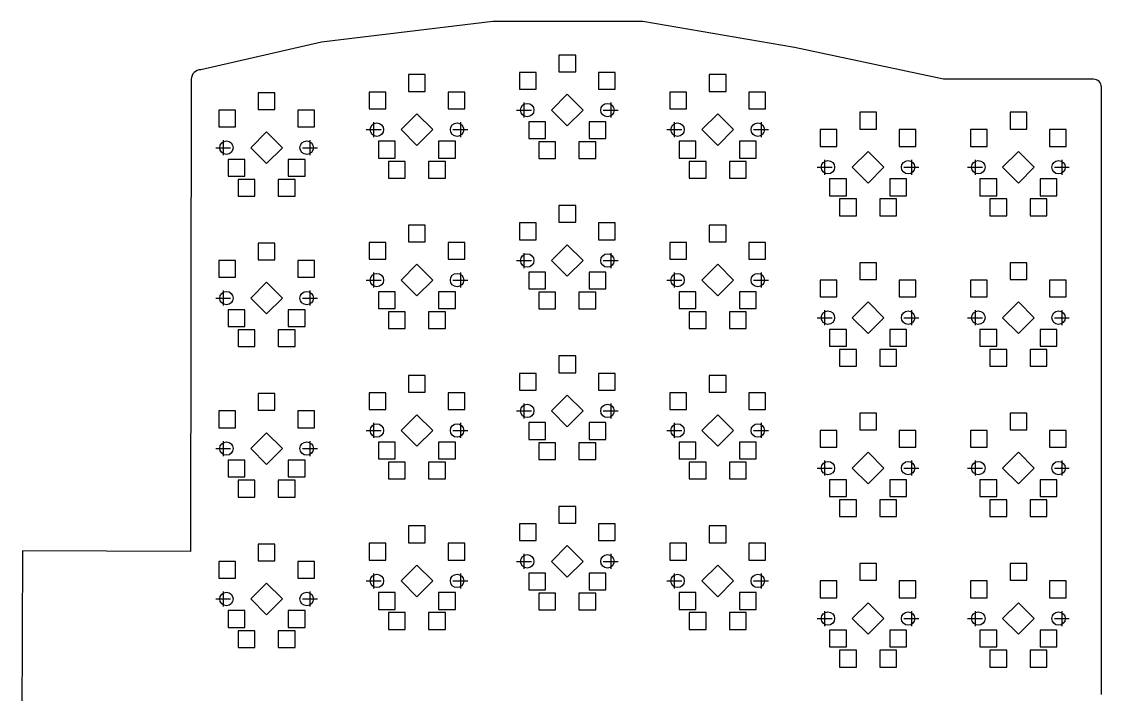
# Model space of a CAD drawing. Extents: x 80 to 219, y -169 to -27.
# Drawn here: x 82.5 to 219.3, y -111.8 to -26.6 of the extents above; entities that cross this region are included whole.
import ezdxf

# ---------------------------------------------------------------- set-up
doc = ezdxf.new("R2010")
doc.units = 0
doc.layers.add('BLACK', color=7, linetype='CONTINUOUS')

msp = doc.modelspace()

# ---------------------------------------------------------------- linework, layer by layer
at = {"layer": 'BLACK', "linetype": 'CONTINUOUS'}
for p, q in [((142.1822, -26.6361), (120.4822, -29.2361)), ((161.1822, -26.6361), (142.1822, -26.6361)), ((180.3822, -29.9361), (161.1822, -26.6361)), ((120.4822, -29.2361), (105.1822, -32.7361)), ((199.2822, -33.9361), (180.3822, -29.9361)), ((152.67957, -30.87943), (150.55823, -30.87943)), ((150.55823, -30.87943), (150.55823, -33.00077)), ((152.67957, -33.00077), (152.67957, -30.87943)), ((103.9822, -33.9361), (103.8822, -93.7361)), ((133.62977, -33.35543), (131.50843, -33.35543)), ((131.50843, -33.35543), (131.50843, -35.47677)), ((133.62977, -35.47677), (133.62977, -33.35543)), ((147.67957, -33.07943), (145.55823, -33.07943)), ((145.55823, -33.07943), (145.55823, -35.20077)), ((147.67957, -35.20077), (147.67957, -33.07943)), ((150.55823, -33.00077), (152.67957, -33.00077)), ((157.67957, -33.07943), (155.55823, -33.07943)), ((155.55823, -33.07943), (155.55823, -35.20077)), ((157.67957, -35.20077), (157.67957, -33.07943)), ((171.72957, -33.35543), (169.60823, -33.35543)), ((169.60823, -33.35543), (169.60823, -35.47677)), ((171.72957, -35.47677), (171.72957, -33.35543)), ((218.2822, -33.9361), (199.2822, -33.9361)), ((128.62977, -35.55543), (126.50843, -35.55543)), ((126.50843, -35.55543), (126.50843, -37.67677)), ((128.62977, -37.67677), (128.62977, -35.55543)), ((131.50843, -35.47677), (133.62977, -35.47677)), ((138.62977, -35.55543), (136.50843, -35.55543)), ((136.50843, -35.55543), (136.50843, -37.67677)), ((138.62977, -37.67677), (138.62977, -35.55543)), ((145.55823, -35.20077), (147.67957, -35.20077)), ((155.55823, -35.20077), (157.67957, -35.20077)), ((166.72957, -35.55543), (164.60823, -35.55543)), ((164.60823, -35.55543), (164.60823, -37.67677)), ((166.72957, -37.67677), (166.72957, -35.55543)), ((169.60823, -35.47677), (171.72957, -35.47677)), ((176.72957, -35.55543), (174.60823, -35.55543)), ((174.60823, -35.55543), (174.60823, -37.67677)), ((176.72957, -37.67677), (176.72957, -35.55543)), ((219.282199, -111.8361), (219.2822, -34.9361)), ((114.57957, -35.64143), (112.45823, -35.64143)), ((112.45823, -35.64143), (112.45823, -37.76277)), ((114.57957, -37.76277), (114.57957, -35.64143)), ((146.1189, -36.8901), (146.1189, -38.7901)), ((151.6189, -35.8401), (149.6189, -37.8401)), ((153.6189, -37.8401), (151.6189, -35.8401)), ((157.1189, -36.8901), (157.1189, -38.7901)), ((109.57957, -37.84143), (107.45823, -37.84143)), ((107.45823, -37.84143), (107.45823, -39.96277)), ((109.57957, -39.96277), (109.57957, -37.84143)), ((112.45823, -37.76277), (114.57957, -37.76277)), ((119.57957, -37.84143), (117.45823, -37.84143)), ((117.45823, -37.84143), (117.45823, -39.96277)), ((119.57957, -39.96277), (119.57957, -37.84143)), ((126.50843, -37.67677), (128.62977, -37.67677)), ((136.50843, -37.67677), (138.62977, -37.67677)), ((145.1689, -37.8401), (147.0689, -37.8401)), ((149.6189, -37.8401), (151.6189, -39.8401)), ((151.6189, -39.8401), (153.6189, -37.8401)), ((156.1689, -37.8401), (158.0689, -37.8401)), ((164.60823, -37.67677), (166.72957, -37.67677)), ((174.60823, -37.67677), (176.72957, -37.67677)), ((190.77957, -38.11843), (188.65823, -38.11843)), ((188.65823, -38.11843), (188.65823, -40.23977)), ((190.77957, -40.23977), (190.77957, -38.11843)), ((209.82957, -38.11843), (207.70823, -38.11843)), ((207.70823, -38.11843), (207.70823, -40.23977)), ((209.82957, -40.23977), (209.82957, -38.11843)), ((127.0691, -39.3661), (127.0691, -41.2661)), ((132.5691, -38.3161), (130.5691, -40.3161)), ((134.5691, -40.3161), (132.5691, -38.3161)), ((138.0691, -39.3661), (138.0691, -41.2661)), ((148.86957, -39.31943), (146.74823, -39.31943)), ((146.74823, -39.31943), (146.74823, -41.44077)), ((148.86957, -41.44077), (148.86957, -39.31943)), ((156.48957, -39.31943), (154.36823, -39.31943)), ((154.36823, -39.31943), (154.36823, -41.44077)), ((156.48957, -41.44077), (156.48957, -39.31943)), ((165.1689, -39.3661), (165.1689, -41.2661)), ((170.6689, -38.3161), (168.6689, -40.3161)), ((172.6689, -40.3161), (170.6689, -38.3161)), ((176.1689, -39.3661), (176.1689, -41.2661)), ((107.45823, -39.96277), (109.57957, -39.96277)), ((113.5189, -40.6021), (111.5189, -42.6021)), ((115.5189, -42.6021), (113.5189, -40.6021)), ((117.45823, -39.96277), (119.57957, -39.96277)), ((126.1191, -40.3161), (128.0191, -40.3161)), ((130.5691, -40.3161), (132.5691, -42.3161)), ((132.5691, -42.3161), (134.5691, -40.3161)), ((137.1191, -40.3161), (139.0191, -40.3161)), ((164.2189, -40.3161), (166.1189, -40.3161)), ((168.6689, -40.3161), (170.6689, -42.3161)), ((170.6689, -42.3161), (172.6689, -40.3161)), ((175.2189, -40.3161), (177.1189, -40.3161)), ((185.77957, -40.31843), (183.65823, -40.31843)), ((183.65823, -40.31843), (183.65823, -42.43977)), ((185.77957, -42.43977), (185.77957, -40.31843)), ((188.65823, -40.23977), (190.77957, -40.23977)), ((195.77957, -40.31843), (193.65823, -40.31843)), ((193.65823, -40.31843), (193.65823, -42.43977)), ((195.77957, -42.43977), (195.77957, -40.31843)), ((204.82957, -40.31843), (202.70823, -40.31843)), ((202.70823, -40.31843), (202.70823, -42.43977)), ((204.82957, -42.43977), (204.82957, -40.31843)), ((207.70823, -40.23977), (209.82957, -40.23977)), ((214.82957, -40.31843), (212.70823, -40.31843)), ((212.70823, -40.31843), (212.70823, -42.43977)), ((214.82957, -42.43977), (214.82957, -40.31843)), ((108.0189, -41.6521), (108.0189, -43.5521)), ((119.0189, -41.6521), (119.0189, -43.5521)), ((129.81977, -41.79543), (127.69843, -41.79543)), ((127.69843, -41.79543), (127.69843, -43.91677)), ((129.81977, -43.91677), (129.81977, -41.79543)), ((137.43977, -41.79543), (135.31843, -41.79543)), ((135.31843, -41.79543), (135.31843, -43.91677)), ((137.43977, -43.91677), (137.43977, -41.79543)), ((146.74823, -41.44077), (148.86957, -41.44077)), ((150.13957, -41.85943), (148.01823, -41.85943)), ((148.01823, -41.85943), (148.01823, -43.98077)), ((150.13957, -43.98077), (150.13957, -41.85943)), ((155.21957, -41.85943), (153.09823, -41.85943)), ((153.09823, -41.85943), (153.09823, -43.98077)), ((154.36823, -41.44077), (156.48957, -41.44077)), ((155.21957, -43.98077), (155.21957, -41.85943)), ((167.91957, -41.79543), (165.79823, -41.79543)), ((165.79823, -41.79543), (165.79823, -43.91677)), ((167.91957, -43.91677), (167.91957, -41.79543)), ((175.53957, -41.79543), (173.41823, -41.79543)), ((173.41823, -41.79543), (173.41823, -43.91677)), ((175.53957, -43.91677), (175.53957, -41.79543)), ((107.0689, -42.6021), (108.9689, -42.6021)), ((111.5189, -42.6021), (113.5189, -44.6021)), ((113.5189, -44.6021), (115.5189, -42.6021)), ((118.0689, -42.6021), (119.9689, -42.6021)), ((183.65823, -42.43977), (185.77957, -42.43977)), ((189.7189, -43.0791), (187.7189, -45.0791)), ((191.7189, -45.0791), (189.7189, -43.0791)), ((193.65823, -42.43977), (195.77957, -42.43977)), ((202.70823, -42.43977), (204.82957, -42.43977)), ((208.7689, -43.0791), (206.7689, -45.0791)), ((210.7689, -45.0791), (208.7689, -43.0791)), ((212.70823, -42.43977), (214.82957, -42.43977)), ((110.76957, -44.08143), (108.64823, -44.08143)), ((108.64823, -44.08143), (108.64823, -46.20277)), ((110.76957, -46.20277), (110.76957, -44.08143)), ((118.38957, -44.08143), (116.26823, -44.08143)), ((116.26823, -44.08143), (116.26823, -46.20277)), ((118.38957, -46.20277), (118.38957, -44.08143)), ((127.69843, -43.91677), (129.81977, -43.91677)), ((131.08977, -44.33543), (128.96843, -44.33543)), ((128.96843, -44.33543), (128.96843, -46.45677)), ((131.08977, -46.45677), (131.08977, -44.33543)), ((136.16977, -44.33543), (134.04843, -44.33543)), ((134.04843, -44.33543), (134.04843, -46.45677)), ((135.31843, -43.91677), (137.43977, -43.91677)), ((136.16977, -46.45677), (136.16977, -44.33543)), ((148.01823, -43.98077), (150.13957, -43.98077)), ((153.09823, -43.98077), (155.21957, -43.98077)), ((165.79823, -43.91677), (167.91957, -43.91677)), ((169.18957, -44.33543), (167.06823, -44.33543)), ((167.06823, -44.33543), (167.06823, -46.45677)), ((169.18957, -46.45677), (169.18957, -44.33543)), ((174.26957, -44.33543), (172.14823, -44.33543)), ((172.14823, -44.33543), (172.14823, -46.45677)), ((173.41823, -43.91677), (175.53957, -43.91677)), ((174.26957, -46.45677), (174.26957, -44.33543)), ((183.2689, -45.0791), (185.1689, -45.0791)), ((184.2189, -44.1291), (184.2189, -46.0291)), ((187.7189, -45.0791), (189.7189, -47.0791)), ((189.7189, -47.0791), (191.7189, -45.0791)), ((194.2689, -45.0791), (196.1689, -45.0791)), ((195.2189, -44.1291), (195.2189, -46.0291)), ((202.3189, -45.0791), (204.2189, -45.0791)), ((203.2689, -44.1291), (203.2689, -46.0291)), ((206.7689, -45.0791), (208.7689, -47.0791)), ((208.7689, -47.0791), (210.7689, -45.0791)), ((213.3189, -45.0791), (215.2189, -45.0791)), ((214.2689, -44.1291), (214.2689, -46.0291)), ((108.64823, -46.20277), (110.76957, -46.20277)), ((116.26823, -46.20277), (118.38957, -46.20277)), ((128.96843, -46.45677), (131.08977, -46.45677)), ((134.04843, -46.45677), (136.16977, -46.45677)), ((167.06823, -46.45677), (169.18957, -46.45677)), ((172.14823, -46.45677), (174.26957, -46.45677)), ((112.03957, -46.62143), (109.91823, -46.62143)), ((109.91823, -46.62143), (109.91823, -48.74277)), ((112.03957, -48.74277), (112.03957, -46.62143)), ((117.11957, -46.62143), (114.99823, -46.62143)), ((114.99823, -46.62143), (114.99823, -48.74277)), ((117.11957, -48.74277), (117.11957, -46.62143)), ((186.96957, -46.55843), (184.84823, -46.55843)), ((184.84823, -46.55843), (184.84823, -48.67977)), ((186.96957, -48.67977), (186.96957, -46.55843)), ((194.58957, -46.55843), (192.46823, -46.55843)), ((192.46823, -46.55843), (192.46823, -48.67977)), ((194.58957, -48.67977), (194.58957, -46.55843)), ((206.01957, -46.55843), (203.89823, -46.55843)), ((203.89823, -46.55843), (203.89823, -48.67977)), ((206.01957, -48.67977), (206.01957, -46.55843)), ((213.63957, -46.55843), (211.51823, -46.55843)), ((211.51823, -46.55843), (211.51823, -48.67977)), ((213.63957, -48.67977), (213.63957, -46.55843)), ((109.91823, -48.74277), (112.03957, -48.74277)), ((114.99823, -48.74277), (117.11957, -48.74277)), ((184.84823, -48.67977), (186.96957, -48.67977)), ((188.23957, -49.09843), (186.11823, -49.09843)), ((186.11823, -49.09843), (186.11823, -51.21977)), ((188.23957, -51.21977), (188.23957, -49.09843)), ((193.31957, -49.09843), (191.19823, -49.09843)), ((191.19823, -49.09843), (191.19823, -51.21977)), ((192.46823, -48.67977), (194.58957, -48.67977)), ((193.31957, -51.21977), (193.31957, -49.09843)), ((203.89823, -48.67977), (206.01957, -48.67977)), ((207.28957, -49.09843), (205.16823, -49.09843)), ((205.16823, -49.09843), (205.16823, -51.21977)), ((207.28957, -51.21977), (207.28957, -49.09843)), ((212.36957, -49.09843), (210.24823, -49.09843)), ((210.24823, -49.09843), (210.24823, -51.21977)), ((211.51823, -48.67977), (213.63957, -48.67977)), ((212.36957, -51.21977), (212.36957, -49.09843)), ((152.67957, -49.92943), (150.55823, -49.92943)), ((150.55823, -49.92943), (150.55823, -52.05077)), ((152.67957, -52.05077), (152.67957, -49.92943)), ((186.11823, -51.21977), (188.23957, -51.21977)), ((191.19823, -51.21977), (193.31957, -51.21977)), ((205.16823, -51.21977), (207.28957, -51.21977)), ((210.24823, -51.21977), (212.36957, -51.21977)), ((133.62977, -52.40543), (131.50843, -52.40543)), ((131.50843, -52.40543), (131.50843, -54.52677)), ((133.62977, -54.52677), (133.62977, -52.40543)), ((147.67957, -52.12943), (145.55823, -52.12943)), ((145.55823, -52.12943), (145.55823, -54.25077)), ((147.67957, -54.25077), (147.67957, -52.12943)), ((150.55823, -52.05077), (152.67957, -52.05077)), ((157.67957, -52.12943), (155.55823, -52.12943)), ((155.55823, -52.12943), (155.55823, -54.25077)), ((157.67957, -54.25077), (157.67957, -52.12943)), ((171.72957, -52.40543), (169.60823, -52.40543)), ((169.60823, -52.40543), (169.60823, -54.52677)), ((171.72957, -54.52677), (171.72957, -52.40543)), ((114.57957, -54.69143), (112.45823, -54.69143)), ((112.45823, -54.69143), (112.45823, -56.81277)), ((114.57957, -56.81277), (114.57957, -54.69143)), ((128.62977, -54.60543), (126.50843, -54.60543)), ((126.50843, -54.60543), (126.50843, -56.72677)), ((128.62977, -56.72677), (128.62977, -54.60543)), ((131.50843, -54.52677), (133.62977, -54.52677)), ((138.62977, -54.60543), (136.50843, -54.60543)), ((136.50843, -54.60543), (136.50843, -56.72677)), ((138.62977, -56.72677), (138.62977, -54.60543)), ((145.55823, -54.25077), (147.67957, -54.25077)), ((155.55823, -54.25077), (157.67957, -54.25077)), ((166.72957, -54.60543), (164.60823, -54.60543)), ((164.60823, -54.60543), (164.60823, -56.72677)), ((166.72957, -56.72677), (166.72957, -54.60543)), ((169.60823, -54.52677), (171.72957, -54.52677)), ((176.72957, -54.60543), (174.60823, -54.60543)), ((174.60823, -54.60543), (174.60823, -56.72677)), ((176.72957, -56.72677), (176.72957, -54.60543)), ((146.1189, -55.9401), (146.1189, -57.8401)), ((151.6189, -54.8901), (149.6189, -56.8901)), ((153.6189, -56.8901), (151.6189, -54.8901)), ((157.1189, -55.9401), (157.1189, -57.8401)), ((109.57957, -56.89143), (107.45823, -56.89143)), ((107.45823, -56.89143), (107.45823, -59.01277)), ((109.57957, -59.01277), (109.57957, -56.89143)), ((112.45823, -56.81277), (114.57957, -56.81277)), ((119.57957, -56.89143), (117.45823, -56.89143)), ((117.45823, -56.89143), (117.45823, -59.01277)), ((119.57957, -59.01277), (119.57957, -56.89143)), ((126.50843, -56.72677), (128.62977, -56.72677)), ((132.5691, -57.3661), (130.5691, -59.3661)), ((134.5691, -59.3661), (132.5691, -57.3661)), ((136.50843, -56.72677), (138.62977, -56.72677)), ((145.1689, -56.8901), (147.0689, -56.8901)), ((149.6189, -56.8901), (151.6189, -58.8901)), ((151.6189, -58.8901), (153.6189, -56.8901)), ((156.1689, -56.8901), (158.0689, -56.8901)), ((164.60823, -56.72677), (166.72957, -56.72677)), ((170.6689, -57.3661), (168.6689, -59.3661)), ((172.6689, -59.3661), (170.6689, -57.3661)), ((174.60823, -56.72677), (176.72957, -56.72677)), ((190.77957, -57.16843), (188.65823, -57.16843)), ((188.65823, -57.16843), (188.65823, -59.28977)), ((190.77957, -59.28977), (190.77957, -57.16843)), ((209.82957, -57.16843), (207.70823, -57.16843)), ((207.70823, -57.16843), (207.70823, -59.28977)), ((209.82957, -59.28977), (209.82957, -57.16843)), ((127.0691, -58.4161), (127.0691, -60.3161)), ((138.0691, -58.4161), (138.0691, -60.3161)), ((148.86957, -58.36943), (146.74823, -58.36943)), ((146.74823, -58.36943), (146.74823, -60.49077)), ((148.86957, -60.49077), (148.86957, -58.36943)), ((156.48957, -58.36943), (154.36823, -58.36943)), ((154.36823, -58.36943), (154.36823, -60.49077)), ((156.48957, -60.49077), (156.48957, -58.36943)), ((165.1689, -58.4161), (165.1689, -60.3161)), ((176.1689, -58.4161), (176.1689, -60.3161)), ((107.45823, -59.01277), (109.57957, -59.01277)), ((113.5189, -59.6521), (111.5189, -61.6521)), ((115.5189, -61.6521), (113.5189, -59.6521)), ((117.45823, -59.01277), (119.57957, -59.01277)), ((126.1191, -59.3661), (128.0191, -59.3661)), ((130.5691, -59.3661), (132.5691, -61.3661)), ((132.5691, -61.3661), (134.5691, -59.3661)), ((137.1191, -59.3661), (139.0191, -59.3661)), ((164.2189, -59.3661), (166.1189, -59.3661)), ((168.6689, -59.3661), (170.6689, -61.3661)), ((170.6689, -61.3661), (172.6689, -59.3661)), ((175.2189, -59.3661), (177.1189, -59.3661)), ((185.77957, -59.36843), (183.65823, -59.36843)), ((183.65823, -59.36843), (183.65823, -61.48977)), ((185.77957, -61.48977), (185.77957, -59.36843)), ((188.65823, -59.28977), (190.77957, -59.28977)), ((195.77957, -59.36843), (193.65823, -59.36843)), ((193.65823, -59.36843), (193.65823, -61.48977)), ((195.77957, -61.48977), (195.77957, -59.36843)), ((204.82957, -59.36843), (202.70823, -59.36843)), ((202.70823, -59.36843), (202.70823, -61.48977)), ((204.82957, -61.48977), (204.82957, -59.36843)), ((207.70823, -59.28977), (209.82957, -59.28977)), ((214.82957, -59.36843), (212.70823, -59.36843)), ((212.70823, -59.36843), (212.70823, -61.48977)), ((214.82957, -61.48977), (214.82957, -59.36843)), ((108.0189, -60.7021), (108.0189, -62.6021)), ((119.0189, -60.7021), (119.0189, -62.6021)), ((129.81977, -60.84543), (127.69843, -60.84543)), ((127.69843, -60.84543), (127.69843, -62.96677)), ((129.81977, -62.96677), (129.81977, -60.84543)), ((137.43977, -60.84543), (135.31843, -60.84543)), ((135.31843, -60.84543), (135.31843, -62.96677)), ((137.43977, -62.96677), (137.43977, -60.84543)), ((146.74823, -60.49077), (148.86957, -60.49077)), ((150.13957, -60.90943), (148.01823, -60.90943)), ((148.01823, -60.90943), (148.01823, -63.03077)), ((150.13957, -63.03077), (150.13957, -60.90943)), ((155.21957, -60.90943), (153.09823, -60.90943)), ((153.09823, -60.90943), (153.09823, -63.03077)), ((154.36823, -60.49077), (156.48957, -60.49077)), ((155.21957, -63.03077), (155.21957, -60.90943)), ((167.91957, -60.84543), (165.79823, -60.84543)), ((165.79823, -60.84543), (165.79823, -62.96677)), ((167.91957, -62.96677), (167.91957, -60.84543)), ((175.53957, -60.84543), (173.41823, -60.84543)), ((173.41823, -60.84543), (173.41823, -62.96677)), ((175.53957, -62.96677), (175.53957, -60.84543)), ((183.65823, -61.48977), (185.77957, -61.48977)), ((193.65823, -61.48977), (195.77957, -61.48977)), ((202.70823, -61.48977), (204.82957, -61.48977)), ((212.70823, -61.48977), (214.82957, -61.48977)), ((107.0689, -61.6521), (108.9689, -61.6521)), ((111.5189, -61.6521), (113.5189, -63.6521)), ((113.5189, -63.6521), (115.5189, -61.6521)), ((118.0689, -61.6521), (119.9689, -61.6521)), ((189.7189, -62.1291), (187.7189, -64.1291)), ((191.7189, -64.1291), (189.7189, -62.1291)), ((208.7689, -62.1291), (206.7689, -64.1291)), ((210.7689, -64.1291), (208.7689, -62.1291)), ((110.76957, -63.13143), (108.64823, -63.13143)), ((108.64823, -63.13143), (108.64823, -65.25277)), ((110.76957, -65.25277), (110.76957, -63.13143)), ((118.38957, -63.13143), (116.26823, -63.13143)), ((116.26823, -63.13143), (116.26823, -65.25277)), ((118.38957, -65.25277), (118.38957, -63.13143)), ((127.69843, -62.96677), (129.81977, -62.96677)), ((131.08977, -63.38543), (128.96843, -63.38543)), ((128.96843, -63.38543), (128.96843, -65.50677)), ((131.08977, -65.50677), (131.08977, -63.38543)), ((136.16977, -63.38543), (134.04843, -63.38543)), ((134.04843, -63.38543), (134.04843, -65.50677)), ((135.31843, -62.96677), (137.43977, -62.96677)), ((136.16977, -65.50677), (136.16977, -63.38543)), ((148.01823, -63.03077), (150.13957, -63.03077)), ((153.09823, -63.03077), (155.21957, -63.03077)), ((165.79823, -62.96677), (167.91957, -62.96677)), ((169.18957, -63.38543), (167.06823, -63.38543)), ((167.06823, -63.38543), (167.06823, -65.50677)), ((169.18957, -65.50677), (169.18957, -63.38543)), ((174.26957, -63.38543), (172.14823, -63.38543)), ((172.14823, -63.38543), (172.14823, -65.50677)), ((173.41823, -62.96677), (175.53957, -62.96677)), ((174.26957, -65.50677), (174.26957, -63.38543)), ((183.2689, -64.1291), (185.1689, -64.1291)), ((184.2189, -63.1791), (184.2189, -65.0791)), ((187.7189, -64.1291), (189.7189, -66.1291)), ((189.7189, -66.1291), (191.7189, -64.1291)), ((194.2689, -64.1291), (196.1689, -64.1291)), ((195.2189, -63.1791), (195.2189, -65.0791)), ((202.3189, -64.1291), (204.2189, -64.1291)), ((203.2689, -63.1791), (203.2689, -65.0791)), ((206.7689, -64.1291), (208.7689, -66.1291)), ((208.7689, -66.1291), (210.7689, -64.1291)), ((213.3189, -64.1291), (215.2189, -64.1291)), ((214.2689, -63.1791), (214.2689, -65.0791)), ((108.64823, -65.25277), (110.76957, -65.25277)), ((116.26823, -65.25277), (118.38957, -65.25277)), ((128.96843, -65.50677), (131.08977, -65.50677)), ((134.04843, -65.50677), (136.16977, -65.50677)), ((167.06823, -65.50677), (169.18957, -65.50677)), ((172.14823, -65.50677), (174.26957, -65.50677)), ((186.96957, -65.60843), (184.84823, -65.60843)), ((184.84823, -65.60843), (184.84823, -67.72977)), ((186.96957, -67.72977), (186.96957, -65.60843)), ((194.58957, -65.60843), (192.46823, -65.60843)), ((192.46823, -65.60843), (192.46823, -67.72977)), ((194.58957, -67.72977), (194.58957, -65.60843)), ((206.01957, -65.60843), (203.89823, -65.60843)), ((203.89823, -65.60843), (203.89823, -67.72977)), ((206.01957, -67.72977), (206.01957, -65.60843)), ((213.63957, -65.60843), (211.51823, -65.60843)), ((211.51823, -65.60843), (211.51823, -67.72977)), ((213.63957, -67.72977), (213.63957, -65.60843)), ((112.03957, -65.67143), (109.91823, -65.67143)), ((109.91823, -65.67143), (109.91823, -67.79277)), ((112.03957, -67.79277), (112.03957, -65.67143)), ((117.11957, -65.67143), (114.99823, -65.67143)), ((114.99823, -65.67143), (114.99823, -67.79277)), ((117.11957, -67.79277), (117.11957, -65.67143)), ((109.91823, -67.79277), (112.03957, -67.79277)), ((114.99823, -67.79277), (117.11957, -67.79277)), ((184.84823, -67.72977), (186.96957, -67.72977)), ((188.23957, -68.14843), (186.11823, -68.14843)), ((186.11823, -68.14843), (186.11823, -70.26977)), ((188.23957, -70.26977), (188.23957, -68.14843)), ((193.31957, -68.14843), (191.19823, -68.14843)), ((191.19823, -68.14843), (191.19823, -70.26977)), ((192.46823, -67.72977), (194.58957, -67.72977)), ((193.31957, -70.26977), (193.31957, -68.14843)), ((203.89823, -67.72977), (206.01957, -67.72977)), ((207.28957, -68.14843), (205.16823, -68.14843)), ((205.16823, -68.14843), (205.16823, -70.26977)), ((207.28957, -70.26977), (207.28957, -68.14843)), ((212.36957, -68.14843), (210.24823, -68.14843)), ((210.24823, -68.14843), (210.24823, -70.26977)), ((211.51823, -67.72977), (213.63957, -67.72977)), ((212.36957, -70.26977), (212.36957, -68.14843)), ((152.67957, -68.97943), (150.55823, -68.97943)), ((150.55823, -68.97943), (150.55823, -71.10077)), ((152.67957, -71.10077), (152.67957, -68.97943)), ((150.55823, -71.10077), (152.67957, -71.10077)), ((186.11823, -70.26977), (188.23957, -70.26977)), ((191.19823, -70.26977), (193.31957, -70.26977)), ((205.16823, -70.26977), (207.28957, -70.26977)), ((210.24823, -70.26977), (212.36957, -70.26977)), ((133.62977, -71.45543), (131.50843, -71.45543)), ((131.50843, -71.45543), (131.50843, -73.57677)), ((133.62977, -73.57677), (133.62977, -71.45543)), ((147.67957, -71.17943), (145.55823, -71.17943)), ((145.55823, -71.17943), (145.55823, -73.30077)), ((147.67957, -73.30077), (147.67957, -71.17943)), ((157.67957, -71.17943), (155.55823, -71.17943)), ((155.55823, -71.17943), (155.55823, -73.30077)), ((157.67957, -73.30077), (157.67957, -71.17943)), ((171.72957, -71.45543), (169.60823, -71.45543)), ((169.60823, -71.45543), (169.60823, -73.57677)), ((171.72957, -73.57677), (171.72957, -71.45543)), ((114.57957, -73.74143), (112.45823, -73.74143)), ((112.45823, -73.74143), (112.45823, -75.86277)), ((114.57957, -75.86277), (114.57957, -73.74143)), ((128.62977, -73.65543), (126.50843, -73.65543)), ((126.50843, -73.65543), (126.50843, -75.77677)), ((128.62977, -75.77677), (128.62977, -73.65543)), ((131.50843, -73.57677), (133.62977, -73.57677)), ((138.62977, -73.65543), (136.50843, -73.65543)), ((136.50843, -73.65543), (136.50843, -75.77677)), ((138.62977, -75.77677), (138.62977, -73.65543)), ((145.55823, -73.30077), (147.67957, -73.30077)), ((155.55823, -73.30077), (157.67957, -73.30077)), ((166.72957, -73.65543), (164.60823, -73.65543)), ((164.60823, -73.65543), (164.60823, -75.77677)), ((166.72957, -75.77677), (166.72957, -73.65543)), ((169.60823, -73.57677), (171.72957, -73.57677)), ((176.72957, -73.65543), (174.60823, -73.65543)), ((174.60823, -73.65543), (174.60823, -75.77677)), ((176.72957, -75.77677), (176.72957, -73.65543)), ((146.1189, -74.9901), (146.1189, -76.8901)), ((151.6189, -73.9401), (149.6189, -75.9401)), ((153.6189, -75.9401), (151.6189, -73.9401)), ((157.1189, -74.9901), (157.1189, -76.8901)), ((109.57957, -75.94143), (107.45823, -75.94143)), ((107.45823, -75.94143), (107.45823, -78.06277)), ((109.57957, -78.06277), (109.57957, -75.94143)), ((112.45823, -75.86277), (114.57957, -75.86277)), ((119.57957, -75.94143), (117.45823, -75.94143)), ((117.45823, -75.94143), (117.45823, -78.06277)), ((119.57957, -78.06277), (119.57957, -75.94143)), ((126.50843, -75.77677), (128.62977, -75.77677)), ((132.5691, -76.4161), (130.5691, -78.4161)), ((134.5691, -78.4161), (132.5691, -76.4161)), ((136.50843, -75.77677), (138.62977, -75.77677)), ((145.1689, -75.9401), (147.0689, -75.9401)), ((149.6189, -75.9401), (151.6189, -77.9401)), ((151.6189, -77.9401), (153.6189, -75.9401)), ((156.1689, -75.9401), (158.0689, -75.9401)), ((164.60823, -75.77677), (166.72957, -75.77677)), ((170.6689, -76.4161), (168.6689, -78.4161)), ((172.6689, -78.4161), (170.6689, -76.4161)), ((174.60823, -75.77677), (176.72957, -75.77677)), ((190.77957, -76.21843), (188.65823, -76.21843)), ((188.65823, -76.21843), (188.65823, -78.33977)), ((190.77957, -78.33977), (190.77957, -76.21843)), ((209.82957, -76.21843), (207.70823, -76.21843)), ((207.70823, -76.21843), (207.70823, -78.33977)), ((209.82957, -78.33977), (209.82957, -76.21843)), ((127.0691, -77.4661), (127.0691, -79.3661)), ((138.0691, -77.4661), (138.0691, -79.3661)), ((148.86957, -77.41943), (146.74823, -77.41943)), ((146.74823, -77.41943), (146.74823, -79.54077)), ((148.86957, -79.54077), (148.86957, -77.41943)), ((156.48957, -77.41943), (154.36823, -77.41943)), ((154.36823, -77.41943), (154.36823, -79.54077)), ((156.48957, -79.54077), (156.48957, -77.41943)), ((165.1689, -77.4661), (165.1689, -79.3661)), ((176.1689, -77.4661), (176.1689, -79.3661)), ((107.45823, -78.06277), (109.57957, -78.06277)), ((113.5189, -78.7021), (111.5189, -80.7021)), ((115.5189, -80.7021), (113.5189, -78.7021)), ((117.45823, -78.06277), (119.57957, -78.06277)), ((126.1191, -78.4161), (128.0191, -78.4161)), ((130.5691, -78.4161), (132.5691, -80.4161)), ((132.5691, -80.4161), (134.5691, -78.4161)), ((137.1191, -78.4161), (139.0191, -78.4161)), ((164.2189, -78.4161), (166.1189, -78.4161)), ((168.6689, -78.4161), (170.6689, -80.4161)), ((170.6689, -80.4161), (172.6689, -78.4161)), ((175.2189, -78.4161), (177.1189, -78.4161)), ((185.77957, -78.41843), (183.65823, -78.41843)), ((183.65823, -78.41843), (183.65823, -80.53977)), ((185.77957, -80.53977), (185.77957, -78.41843)), ((188.65823, -78.33977), (190.77957, -78.33977)), ((195.77957, -78.41843), (193.65823, -78.41843)), ((193.65823, -78.41843), (193.65823, -80.53977)), ((195.77957, -80.53977), (195.77957, -78.41843)), ((204.82957, -78.41843), (202.70823, -78.41843)), ((202.70823, -78.41843), (202.70823, -80.53977)), ((204.82957, -80.53977), (204.82957, -78.41843)), ((207.70823, -78.33977), (209.82957, -78.33977)), ((214.82957, -78.41843), (212.70823, -78.41843)), ((212.70823, -78.41843), (212.70823, -80.53977)), ((214.82957, -80.53977), (214.82957, -78.41843)), ((107.0689, -80.7021), (108.9689, -80.7021)), ((108.0189, -79.7521), (108.0189, -81.6521)), ((111.5189, -80.7021), (113.5189, -82.7021)), ((113.5189, -82.7021), (115.5189, -80.7021)), ((118.0689, -80.7021), (119.9689, -80.7021)), ((119.0189, -79.7521), (119.0189, -81.6521)), ((129.81977, -79.89543), (127.69843, -79.89543)), ((127.69843, -79.89543), (127.69843, -82.01677)), ((129.81977, -82.01677), (129.81977, -79.89543)), ((137.43977, -79.89543), (135.31843, -79.89543)), ((135.31843, -79.89543), (135.31843, -82.01677)), ((137.43977, -82.01677), (137.43977, -79.89543)), ((146.74823, -79.54077), (148.86957, -79.54077)), ((150.13957, -79.95943), (148.01823, -79.95943)), ((148.01823, -79.95943), (148.01823, -82.08077)), ((150.13957, -82.08077), (150.13957, -79.95943)), ((155.21957, -79.95943), (153.09823, -79.95943)), ((153.09823, -79.95943), (153.09823, -82.08077)), ((154.36823, -79.54077), (156.48957, -79.54077)), ((155.21957, -82.08077), (155.21957, -79.95943)), ((167.91957, -79.89543), (165.79823, -79.89543)), ((165.79823, -79.89543), (165.79823, -82.01677)), ((167.91957, -82.01677), (167.91957, -79.89543)), ((175.53957, -79.89543), (173.41823, -79.89543)), ((173.41823, -79.89543), (173.41823, -82.01677)), ((175.53957, -82.01677), (175.53957, -79.89543)), ((183.65823, -80.53977), (185.77957, -80.53977)), ((193.65823, -80.53977), (195.77957, -80.53977)), ((202.70823, -80.53977), (204.82957, -80.53977)), ((212.70823, -80.53977), (214.82957, -80.53977)), ((127.69843, -82.01677), (129.81977, -82.01677)), ((135.31843, -82.01677), (137.43977, -82.01677)), ((165.79823, -82.01677), (167.91957, -82.01677)), ((173.41823, -82.01677), (175.53957, -82.01677)), ((189.7189, -81.1791), (187.7189, -83.1791)), ((191.7189, -83.1791), (189.7189, -81.1791)), ((208.7689, -81.1791), (206.7689, -83.1791)), ((210.7689, -83.1791), (208.7689, -81.1791)), ((110.76957, -82.18143), (108.64823, -82.18143)), ((108.64823, -82.18143), (108.64823, -84.30277)), ((110.76957, -84.30277), (110.76957, -82.18143)), ((118.38957, -82.18143), (116.26823, -82.18143)), ((116.26823, -82.18143), (116.26823, -84.30277)), ((118.38957, -84.30277), (118.38957, -82.18143)), ((131.08977, -82.43543), (128.96843, -82.43543)), ((128.96843, -82.43543), (128.96843, -84.55677)), ((131.08977, -84.55677), (131.08977, -82.43543)), ((136.16977, -82.43543), (134.04843, -82.43543)), ((134.04843, -82.43543), (134.04843, -84.55677)), ((136.16977, -84.55677), (136.16977, -82.43543)), ((148.01823, -82.08077), (150.13957, -82.08077)), ((153.09823, -82.08077), (155.21957, -82.08077)), ((169.18957, -82.43543), (167.06823, -82.43543)), ((167.06823, -82.43543), (167.06823, -84.55677)), ((169.18957, -84.55677), (169.18957, -82.43543)), ((174.26957, -82.43543), (172.14823, -82.43543)), ((172.14823, -82.43543), (172.14823, -84.55677)), ((174.26957, -84.55677), (174.26957, -82.43543)), ((183.2689, -83.1791), (185.1689, -83.1791)), ((184.2189, -82.2291), (184.2189, -84.1291)), ((187.7189, -83.1791), (189.7189, -85.1791)), ((189.7189, -85.1791), (191.7189, -83.1791)), ((194.2689, -83.1791), (196.1689, -83.1791)), ((195.2189, -82.2291), (195.2189, -84.1291)), ((202.3189, -83.1791), (204.2189, -83.1791)), ((203.2689, -82.2291), (203.2689, -84.1291)), ((206.7689, -83.1791), (208.7689, -85.1791)), ((208.7689, -85.1791), (210.7689, -83.1791)), ((213.3189, -83.1791), (215.2189, -83.1791)), ((214.2689, -82.2291), (214.2689, -84.1291)), ((108.64823, -84.30277), (110.76957, -84.30277)), ((112.03957, -84.72143), (109.91823, -84.72143)), ((109.91823, -84.72143), (109.91823, -86.84277)), ((112.03957, -86.84277), (112.03957, -84.72143)), ((117.11957, -84.72143), (114.99823, -84.72143)), ((114.99823, -84.72143), (114.99823, -86.84277)), ((116.26823, -84.30277), (118.38957, -84.30277)), ((117.11957, -86.84277), (117.11957, -84.72143)), ((128.96843, -84.55677), (131.08977, -84.55677)), ((134.04843, -84.55677), (136.16977, -84.55677)), ((167.06823, -84.55677), (169.18957, -84.55677)), ((172.14823, -84.55677), (174.26957, -84.55677)), ((186.96957, -84.65843), (184.84823, -84.65843)), ((184.84823, -84.65843), (184.84823, -86.77977)), ((186.96957, -86.77977), (186.96957, -84.65843)), ((194.58957, -84.65843), (192.46823, -84.65843)), ((192.46823, -84.65843), (192.46823, -86.77977)), ((194.58957, -86.77977), (194.58957, -84.65843)), ((206.01957, -84.65843), (203.89823, -84.65843)), ((203.89823, -84.65843), (203.89823, -86.77977)), ((206.01957, -86.77977), (206.01957, -84.65843)), ((213.63957, -84.65843), (211.51823, -84.65843)), ((211.51823, -84.65843), (211.51823, -86.77977)), ((213.63957, -86.77977), (213.63957, -84.65843)), ((109.91823, -86.84277), (112.03957, -86.84277)), ((114.99823, -86.84277), (117.11957, -86.84277)), ((184.84823, -86.77977), (186.96957, -86.77977)), ((188.23957, -87.19843), (186.11823, -87.19843)), ((186.11823, -87.19843), (186.11823, -89.31977)), ((188.23957, -89.31977), (188.23957, -87.19843)), ((193.31957, -87.19843), (191.19823, -87.19843)), ((191.19823, -87.19843), (191.19823, -89.31977)), ((192.46823, -86.77977), (194.58957, -86.77977)), ((193.31957, -89.31977), (193.31957, -87.19843)), ((203.89823, -86.77977), (206.01957, -86.77977)), ((207.28957, -87.19843), (205.16823, -87.19843)), ((205.16823, -87.19843), (205.16823, -89.31977)), ((207.28957, -89.31977), (207.28957, -87.19843)), ((212.36957, -87.19843), (210.24823, -87.19843)), ((210.24823, -87.19843), (210.24823, -89.31977)), ((211.51823, -86.77977), (213.63957, -86.77977)), ((212.36957, -89.31977), (212.36957, -87.19843)), ((152.67957, -88.02943), (150.55823, -88.02943)), ((150.55823, -88.02943), (150.55823, -90.15077)), ((152.67957, -90.15077), (152.67957, -88.02943)), ((147.67957, -90.22943), (145.55823, -90.22943)), ((145.55823, -90.22943), (145.55823, -92.35077)), ((147.67957, -92.35077), (147.67957, -90.22943)), ((150.55823, -90.15077), (152.67957, -90.15077)), ((157.67957, -90.22943), (155.55823, -90.22943)), ((155.55823, -90.22943), (155.55823, -92.35077)), ((157.67957, -92.35077), (157.67957, -90.22943)), ((186.11823, -89.31977), (188.23957, -89.31977)), ((191.19823, -89.31977), (193.31957, -89.31977)), ((205.16823, -89.31977), (207.28957, -89.31977)), ((210.24823, -89.31977), (212.36957, -89.31977)), ((133.62977, -90.50543), (131.50843, -90.50543)), ((131.50843, -90.50543), (131.50843, -92.62677)), ((133.62977, -92.62677), (133.62977, -90.50543)), ((171.72957, -90.50543), (169.60823, -90.50543)), ((169.60823, -90.50543), (169.60823, -92.62677)), ((171.72957, -92.62677), (171.72957, -90.50543)), ((114.57957, -92.79143), (112.45823, -92.79143)), ((112.45823, -92.79143), (112.45823, -94.91277)), ((114.57957, -94.91277), (114.57957, -92.79143)), ((128.62977, -92.70543), (126.50843, -92.70543)), ((126.50843, -92.70543), (126.50843, -94.82677)), ((128.62977, -94.82677), (128.62977, -92.70543)), ((131.50843, -92.62677), (133.62977, -92.62677)), ((138.62977, -92.70543), (136.50843, -92.70543)), ((136.50843, -92.70543), (136.50843, -94.82677)), ((138.62977, -94.82677), (138.62977, -92.70543)), ((145.55823, -92.35077), (147.67957, -92.35077)), ((151.6189, -92.9901), (149.6189, -94.9901)), ((153.6189, -94.9901), (151.6189, -92.9901)), ((155.55823, -92.35077), (157.67957, -92.35077)), ((166.72957, -92.70543), (164.60823, -92.70543)), ((164.60823, -92.70543), (164.60823, -94.82677)), ((166.72957, -94.82677), (166.72957, -92.70543)), ((169.60823, -92.62677), (171.72957, -92.62677)), ((176.72957, -92.70543), (174.60823, -92.70543)), ((174.60823, -92.70543), (174.60823, -94.82677)), ((176.72957, -94.82677), (176.72957, -92.70543)), ((82.5822, -93.6361), (82.4822, -122.4361)), ((103.8822, -93.7361), (82.5822, -93.6361)), ((146.1189, -94.0401), (146.1189, -95.9401)), ((157.1189, -94.0401), (157.1189, -95.9401)), ((109.57957, -94.99143), (107.45823, -94.99143)), ((107.45823, -94.99143), (107.45823, -97.11277)), ((109.57957, -97.11277), (109.57957, -94.99143)), ((112.45823, -94.91277), (114.57957, -94.91277)), ((119.57957, -94.99143), (117.45823, -94.99143)), ((117.45823, -94.99143), (117.45823, -97.11277)), ((119.57957, -97.11277), (119.57957, -94.99143)), ((126.50843, -94.82677), (128.62977, -94.82677)), ((132.5691, -95.4661), (130.5691, -97.4661)), ((134.5691, -97.4661), (132.5691, -95.4661)), ((136.50843, -94.82677), (138.62977, -94.82677)), ((145.1689, -94.9901), (147.0689, -94.9901)), ((149.6189, -94.9901), (151.6189, -96.9901)), ((151.6189, -96.9901), (153.6189, -94.9901)), ((156.1689, -94.9901), (158.0689, -94.9901)), ((164.60823, -94.82677), (166.72957, -94.82677)), ((170.6689, -95.4661), (168.6689, -97.4661)), ((172.6689, -97.4661), (170.6689, -95.4661)), ((174.60823, -94.82677), (176.72957, -94.82677)), ((190.77957, -95.26843), (188.65823, -95.26843)), ((188.65823, -95.26843), (188.65823, -97.38977)), ((190.77957, -97.38977), (190.77957, -95.26843)), ((209.82957, -95.26843), (207.70823, -95.26843)), ((207.70823, -95.26843), (207.70823, -97.38977)), ((209.82957, -97.38977), (209.82957, -95.26843)), ((107.45823, -97.11277), (109.57957, -97.11277)), ((117.45823, -97.11277), (119.57957, -97.11277)), ((127.0691, -96.5161), (127.0691, -98.4161)), ((138.0691, -96.5161), (138.0691, -98.4161)), ((148.86957, -96.46943), (146.74823, -96.46943)), ((146.74823, -96.46943), (146.74823, -98.59077)), ((148.86957, -98.59077), (148.86957, -96.46943)), ((156.48957, -96.46943), (154.36823, -96.46943)), ((154.36823, -96.46943), (154.36823, -98.59077)), ((156.48957, -98.59077), (156.48957, -96.46943)), ((165.1689, -96.5161), (165.1689, -98.4161)), ((176.1689, -96.5161), (176.1689, -98.4161)), ((113.5189, -97.7521), (111.5189, -99.7521)), ((115.5189, -99.7521), (113.5189, -97.7521)), ((126.1191, -97.4661), (128.0191, -97.4661)), ((130.5691, -97.4661), (132.5691, -99.4661)), ((132.5691, -99.4661), (134.5691, -97.4661)), ((137.1191, -97.4661), (139.0191, -97.4661)), ((164.2189, -97.4661), (166.1189, -97.4661)), ((168.6689, -97.4661), (170.6689, -99.4661)), ((170.6689, -99.4661), (172.6689, -97.4661)), ((175.2189, -97.4661), (177.1189, -97.4661)), ((185.77957, -97.46843), (183.65823, -97.46843)), ((183.65823, -97.46843), (183.65823, -99.58977)), ((185.77957, -99.58977), (185.77957, -97.46843)), ((188.65823, -97.38977), (190.77957, -97.38977)), ((195.77957, -97.46843), (193.65823, -97.46843)), ((193.65823, -97.46843), (193.65823, -99.58977)), ((195.77957, -99.58977), (195.77957, -97.46843)), ((204.82957, -97.46843), (202.70823, -97.46843)), ((202.70823, -97.46843), (202.70823, -99.58977)), ((204.82957, -99.58977), (204.82957, -97.46843)), ((207.70823, -97.38977), (209.82957, -97.38977)), ((214.82957, -97.46843), (212.70823, -97.46843)), ((212.70823, -97.46843), (212.70823, -99.58977)), ((214.82957, -99.58977), (214.82957, -97.46843)), ((107.0689, -99.7521), (108.9689, -99.7521)), ((108.0189, -98.8021), (108.0189, -100.7021)), ((111.5189, -99.7521), (113.5189, -101.7521)), ((113.5189, -101.7521), (115.5189, -99.7521)), ((118.0689, -99.7521), (119.9689, -99.7521)), ((119.0189, -98.8021), (119.0189, -100.7021)), ((129.81977, -98.94543), (127.69843, -98.94543)), ((127.69843, -98.94543), (127.69843, -101.06677)), ((129.81977, -101.06677), (129.81977, -98.94543)), ((137.43977, -98.94543), (135.31843, -98.94543)), ((135.31843, -98.94543), (135.31843, -101.06677)), ((137.43977, -101.06677), (137.43977, -98.94543)), ((146.74823, -98.59077), (148.86957, -98.59077)), ((150.13957, -99.00943), (148.01823, -99.00943)), ((148.01823, -99.00943), (148.01823, -101.13077)), ((150.13957, -101.13077), (150.13957, -99.00943)), ((155.21957, -99.00943), (153.09823, -99.00943)), ((153.09823, -99.00943), (153.09823, -101.13077)), ((154.36823, -98.59077), (156.48957, -98.59077)), ((155.21957, -101.13077), (155.21957, -99.00943)), ((167.91957, -98.94543), (165.79823, -98.94543)), ((165.79823, -98.94543), (165.79823, -101.06677)), ((167.91957, -101.06677), (167.91957, -98.94543)), ((175.53957, -98.94543), (173.41823, -98.94543)), ((173.41823, -98.94543), (173.41823, -101.06677)), ((175.53957, -101.06677), (175.53957, -98.94543)), ((183.65823, -99.58977), (185.77957, -99.58977)), ((193.65823, -99.58977), (195.77957, -99.58977)), ((202.70823, -99.58977), (204.82957, -99.58977)), ((212.70823, -99.58977), (214.82957, -99.58977)), ((110.76957, -101.23143), (108.64823, -101.23143)), ((108.64823, -101.23143), (108.64823, -103.35277)), ((110.76957, -103.35277), (110.76957, -101.23143)), ((118.38957, -101.23143), (116.26823, -101.23143)), ((116.26823, -101.23143), (116.26823, -103.35277)), ((118.38957, -103.35277), (118.38957, -101.23143)), ((127.69843, -101.06677), (129.81977, -101.06677)), ((135.31843, -101.06677), (137.43977, -101.06677)), ((148.01823, -101.13077), (150.13957, -101.13077)), ((153.09823, -101.13077), (155.21957, -101.13077)), ((165.79823, -101.06677), (167.91957, -101.06677)), ((173.41823, -101.06677), (175.53957, -101.06677)), ((189.7189, -100.2291), (187.7189, -102.2291)), ((191.7189, -102.2291), (189.7189, -100.2291)), ((208.7689, -100.2291), (206.7689, -102.2291)), ((210.7689, -102.2291), (208.7689, -100.2291)), ((131.08977, -101.48543), (128.96843, -101.48543)), ((128.96843, -101.48543), (128.96843, -103.60677)), ((131.08977, -103.60677), (131.08977, -101.48543)), ((136.16977, -101.48543), (134.04843, -101.48543)), ((134.04843, -101.48543), (134.04843, -103.60677)), ((136.16977, -103.60677), (136.16977, -101.48543)), ((169.18957, -101.48543), (167.06823, -101.48543)), ((167.06823, -101.48543), (167.06823, -103.60677)), ((169.18957, -103.60677), (169.18957, -101.48543)), ((174.26957, -101.48543), (172.14823, -101.48543)), ((172.14823, -101.48543), (172.14823, -103.60677)), ((174.26957, -103.60677), (174.26957, -101.48543)), ((183.2689, -102.2291), (185.1689, -102.2291)), ((184.2189, -101.2791), (184.2189, -103.1791)), ((187.7189, -102.2291), (189.7189, -104.2291)), ((189.7189, -104.2291), (191.7189, -102.2291)), ((194.2689, -102.2291), (196.1689, -102.2291)), ((195.2189, -101.2791), (195.2189, -103.1791)), ((202.3189, -102.2291), (204.2189, -102.2291)), ((203.2689, -101.2791), (203.2689, -103.1791)), ((206.7689, -102.2291), (208.7689, -104.2291)), ((208.7689, -104.2291), (210.7689, -102.2291)), ((213.3189, -102.2291), (215.2189, -102.2291)), ((214.2689, -101.2791), (214.2689, -103.1791)), ((108.64823, -103.35277), (110.76957, -103.35277)), ((112.03957, -103.77143), (109.91823, -103.77143)), ((109.91823, -103.77143), (109.91823, -105.89277)), ((112.03957, -105.89277), (112.03957, -103.77143)), ((117.11957, -103.77143), (114.99823, -103.77143)), ((114.99823, -103.77143), (114.99823, -105.89277)), ((116.26823, -103.35277), (118.38957, -103.35277)), ((117.11957, -105.89277), (117.11957, -103.77143)), ((128.96843, -103.60677), (131.08977, -103.60677)), ((134.04843, -103.60677), (136.16977, -103.60677)), ((167.06823, -103.60677), (169.18957, -103.60677)), ((172.14823, -103.60677), (174.26957, -103.60677)), ((186.96957, -103.70843), (184.84823, -103.70843)), ((184.84823, -103.70843), (184.84823, -105.82977)), ((186.96957, -105.82977), (186.96957, -103.70843)), ((194.58957, -103.70843), (192.46823, -103.70843)), ((192.46823, -103.70843), (192.46823, -105.82977)), ((194.58957, -105.82977), (194.58957, -103.70843)), ((206.01957, -103.70843), (203.89823, -103.70843)), ((203.89823, -103.70843), (203.89823, -105.82977)), ((206.01957, -105.82977), (206.01957, -103.70843)), ((213.63957, -103.70843), (211.51823, -103.70843)), ((211.51823, -103.70843), (211.51823, -105.82977)), ((213.63957, -105.82977), (213.63957, -103.70843)), ((109.91823, -105.89277), (112.03957, -105.89277)), ((114.99823, -105.89277), (117.11957, -105.89277)), ((184.84823, -105.82977), (186.96957, -105.82977)), ((188.23957, -106.24843), (186.11823, -106.24843)), ((186.11823, -106.24843), (186.11823, -108.36977)), ((188.23957, -108.36977), (188.23957, -106.24843)), ((193.31957, -106.24843), (191.19823, -106.24843)), ((191.19823, -106.24843), (191.19823, -108.36977)), ((192.46823, -105.82977), (194.58957, -105.82977)), ((193.31957, -108.36977), (193.31957, -106.24843)), ((203.89823, -105.82977), (206.01957, -105.82977)), ((207.28957, -106.24843), (205.16823, -106.24843)), ((205.16823, -106.24843), (205.16823, -108.36977)), ((207.28957, -108.36977), (207.28957, -106.24843)), ((212.36957, -106.24843), (210.24823, -106.24843)), ((210.24823, -106.24843), (210.24823, -108.36977)), ((211.51823, -105.82977), (213.63957, -105.82977)), ((212.36957, -108.36977), (212.36957, -106.24843)), ((186.11823, -108.36977), (188.23957, -108.36977)), ((191.19823, -108.36977), (193.31957, -108.36977)), ((205.16823, -108.36977), (207.28957, -108.36977)), ((210.24823, -108.36977), (212.36957, -108.36977))]:
    msp.add_line(p, q, dxfattribs=at)
at = {"layer": 'BLACK'}
for centre in [(146.5389, -37.8401), (156.6989, -37.8401), (127.4891, -40.3161), (137.6491, -40.3161), (165.5889, -40.3161), (175.7489, -40.3161), (108.4389, -42.6021), (118.5989, -42.6021), (184.6389, -45.0791), (194.7989, -45.0791), (203.6889, -45.0791), (213.8489, -45.0791), (146.5389, -56.8901), (156.6989, -56.8901), (127.4891, -59.3661), (137.6491, -59.3661), (165.5889, -59.3661), (175.7489, -59.3661), (108.4389, -61.6521), (118.5989, -61.6521), (184.6389, -64.1291), (194.7989, -64.1291), (203.6889, -64.1291), (213.8489, -64.1291), (146.5389, -75.9401), (156.6989, -75.9401), (127.4891, -78.4161), (137.6491, -78.4161), (165.5889, -78.4161), (175.7489, -78.4161), (108.4389, -80.7021), (118.5989, -80.7021), (184.6389, -83.1791), (194.7989, -83.1791), (203.6889, -83.1791), (213.8489, -83.1791), (146.5389, -94.9901), (156.6989, -94.9901), (127.4891, -97.4661), (137.6491, -97.4661), (165.5889, -97.4661), (175.7489, -97.4661), (108.4389, -99.7521), (118.5989, -99.7521), (184.6389, -102.2291), (194.7989, -102.2291), (203.6889, -102.2291), (213.8489, -102.2291)]:
    msp.add_circle(centre, 0.85, dxfattribs=at)
for centre, radius, start, end in [((105.1822, -33.9361), 1.2, 90, 180), ((218.2822, -34.9361), 1, 0, 90)]:
    msp.add_arc(centre, radius, start, end, dxfattribs=at)

doc.saveas('drawing.dxf')
